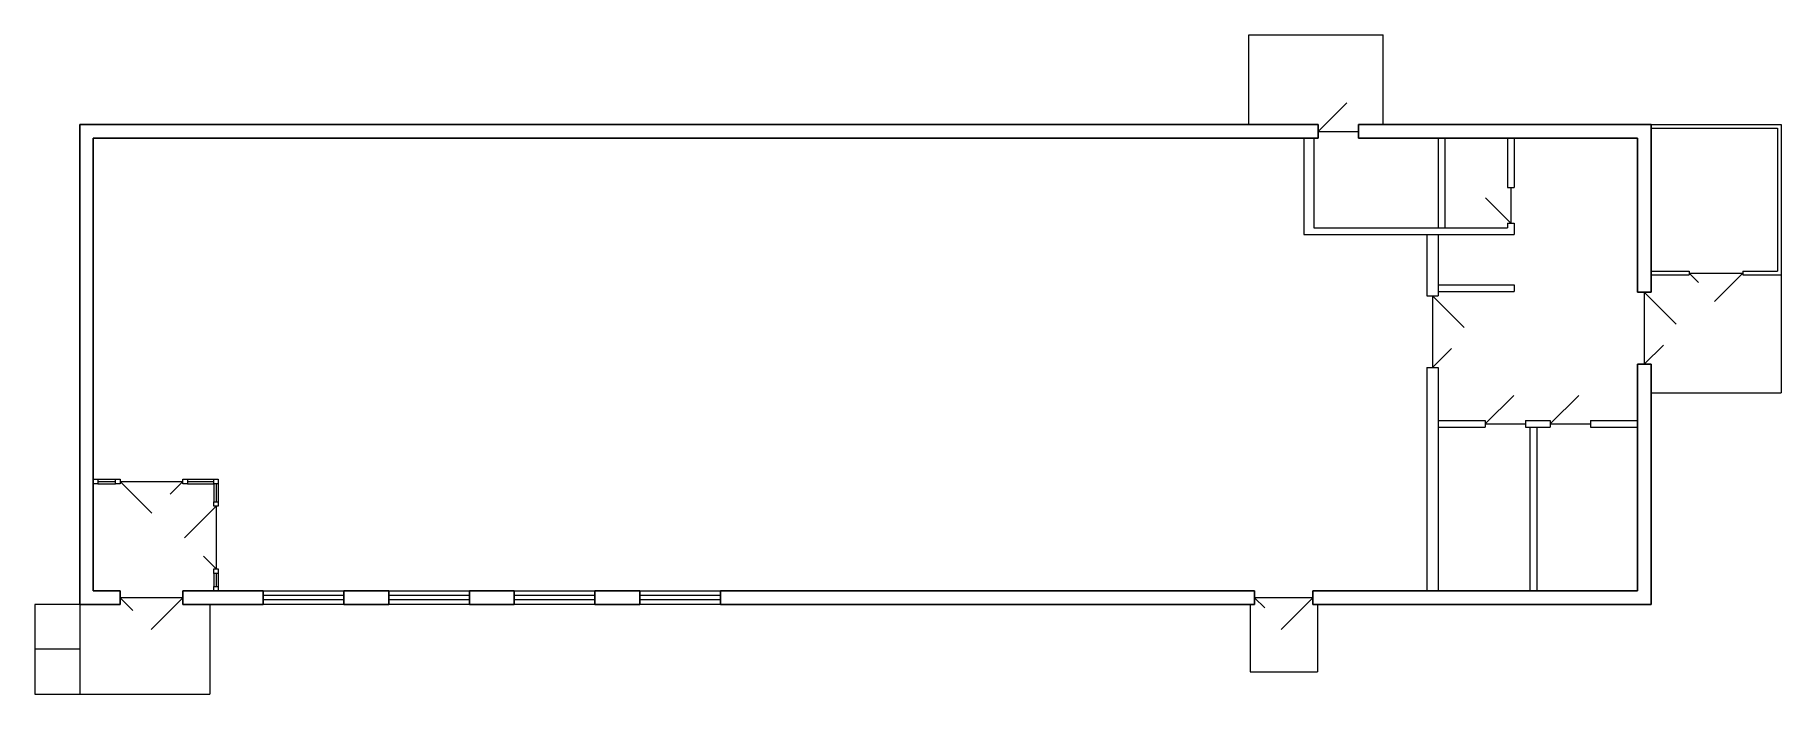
# Model space of a CAD drawing. Header units: metres. Extents: x 2.9 to 41.8, y 11.8 to 26.5.
import ezdxf

# ---------------------------------------------------------------- set-up
doc = ezdxf.new("R2010")
doc.units = ezdxf.units.M
doc.header["$MEASUREMENT"] = 0
doc.layers.add('Level 50', color=7, linetype='Continuous', lineweight=0)

msp = doc.modelspace()

# ---------------------------------------------------------------- linework, layer by layer
at = {"layer": 'Level 50', "color": 7, "linetype": 'Continuous', "lineweight": 0}
for p, q in [((29.956, 26.519), (32.956, 26.519)), ((29.956, 24.519), (29.956, 26.519)), ((32.956, 24.519), (32.956, 26.519)), ((31.506, 24.369), (32.143, 25.006)), ((31.506, 24.369), (32.406, 24.369)), ((35.801, 23.119), (35.801, 22.319)), ((35.801, 22.319), (35.236, 22.885)), ((39.776, 21.209), (40.976, 21.209)), ((39.776, 21.209), (39.988, 20.997)), ((40.976, 21.209), (40.34, 20.573)), ((41.826, 21.169), (41.826, 18.539)), ((34.051, 20.699), (34.051, 19.099)), ((34.051, 20.699), (34.758, 19.992)), ((38.776, 20.779), (38.776, 19.179)), ((38.776, 20.779), (39.483, 20.072)), ((34.476, 19.524), (34.051, 19.099)), ((39.201, 19.604), (38.776, 19.179)), ((35.226, 17.844), (35.863, 18.481)), ((36.676, 17.844), (37.313, 18.481)), ((38.926, 18.539), (41.826, 18.539)), ((35.226, 17.844), (36.126, 17.844)), ((36.676, 17.844), (37.576, 17.844)), ((4.286, 16.609), (4.686, 16.609)), ((4.286, 16.559), (4.686, 16.559)), ((4.286, 16.509), (4.686, 16.509)), ((4.786, 16.559), (6.186, 16.559)), ((4.786, 16.559), (5.493, 15.852)), ((6.186, 16.559), (5.903, 16.277)), ((6.286, 16.609), (6.876, 16.609)), ((6.286, 16.559), (6.876, 16.559)), ((6.286, 16.509), (6.876, 16.509)), ((6.876, 16.509), (6.876, 16.109)), ((6.926, 16.509), (6.926, 16.109)), ((6.976, 16.509), (6.976, 16.109)), ((6.926, 16.009), (6.219, 15.302)), ((6.926, 16.009), (6.926, 14.609)), ((6.926, 14.609), (6.643, 14.892)), ((6.876, 14.509), (6.876, 14.219)), ((6.926, 14.509), (6.926, 14.219)), ((6.976, 14.509), (6.976, 14.219)), ((9.776, 14.019), (7.976, 14.019)), ((12.576, 14.019), (10.776, 14.019)), ((15.376, 14.019), (13.576, 14.019)), ((18.176, 14.019), (16.376, 14.019)), ((2.886, 13.819), (2.886, 11.819)), ((3.886, 13.819), (2.886, 13.819)), ((3.886, 13.819), (3.886, 11.819)), ((6.186, 13.969), (4.786, 13.969)), ((4.786, 13.969), (5.069, 13.687)), ((6.186, 13.969), (5.479, 13.262)), ((6.786, 13.819), (6.786, 11.819)), ((9.776, 13.919), (7.976, 13.919)), ((12.576, 13.919), (10.776, 13.919)), ((15.376, 13.919), (13.576, 13.919)), ((18.176, 13.919), (16.376, 13.919)), ((29.986, 13.819), (29.986, 12.319)), ((31.386, 13.969), (30.086, 13.969)), ((30.086, 13.969), (30.315, 13.741)), ((31.386, 13.969), (30.679, 13.262)), ((31.486, 13.819), (31.486, 12.319)), ((3.886, 12.819), (2.886, 12.819)), ((29.986, 12.319), (31.486, 12.319)), ((2.886, 11.819), (6.786, 11.819))]:
    msp.add_line(p, q, dxfattribs=at)
at = {"layer": 'Level 50', "color": 7, "linetype": 'Continuous', "lineweight": 30}
for p, q in [((3.886, 24.519), (31.506, 24.519)), ((3.886, 24.519), (3.886, 13.819)), ((4.186, 24.219), (4.186, 14.119)), ((4.186, 24.219), (31.506, 24.219)), ((31.506, 24.519), (31.506, 24.219)), ((32.406, 24.519), (32.406, 24.219)), ((32.406, 24.519), (38.926, 24.519)), ((32.406, 24.219), (38.626, 24.219)), ((38.626, 24.219), (38.626, 20.779)), ((38.926, 24.519), (38.926, 20.779)), ((38.626, 20.779), (38.926, 20.779)), ((38.626, 19.179), (38.926, 19.179)), ((38.626, 19.179), (38.626, 14.119)), ((38.926, 19.179), (38.926, 13.819)), ((4.186, 14.119), (4.786, 14.119)), ((4.786, 14.119), (4.786, 13.819)), ((6.186, 14.119), (6.186, 13.819)), ((6.186, 14.119), (7.976, 14.119)), ((7.976, 14.119), (7.976, 13.819)), ((9.776, 14.119), (9.776, 13.819)), ((9.776, 14.119), (10.776, 14.119)), ((10.776, 14.119), (10.776, 13.819)), ((12.576, 14.119), (12.576, 13.819)), ((12.576, 14.119), (13.576, 14.119)), ((13.576, 14.119), (13.576, 13.819)), ((15.376, 14.119), (15.376, 13.819)), ((15.376, 14.119), (16.376, 14.119)), ((16.376, 14.119), (16.376, 13.819)), ((18.176, 14.119), (18.176, 13.819)), ((18.176, 14.119), (30.086, 14.119)), ((30.086, 14.119), (30.086, 13.819)), ((31.386, 14.119), (31.386, 13.819)), ((31.386, 14.119), (38.626, 14.119)), ((3.886, 13.819), (4.786, 13.819)), ((6.186, 13.819), (7.976, 13.819)), ((9.776, 13.819), (10.776, 13.819)), ((12.576, 13.819), (13.576, 13.819)), ((15.376, 13.819), (16.376, 13.819)), ((18.176, 13.819), (30.086, 13.819)), ((31.386, 13.819), (38.926, 13.819))]:
    msp.add_line(p, q, dxfattribs=at)
at = {"layer": 'Level 50', "color": 7, "linetype": 'Continuous', "lineweight": 13}
for p, q in [((31.186, 24.219), (31.186, 22.069)), ((31.406, 24.219), (31.406, 22.219)), ((34.176, 24.219), (34.176, 22.219)), ((34.326, 24.219), (34.326, 22.219)), ((35.726, 24.219), (35.726, 23.119)), ((35.876, 24.219), (35.876, 23.119)), ((38.926, 24.519), (41.826, 24.519)), ((38.926, 24.439), (41.746, 24.439)), ((41.746, 24.439), (41.746, 21.249)), ((41.826, 24.519), (41.826, 21.169)), ((35.726, 23.119), (35.876, 23.119)), ((31.406, 22.219), (35.726, 22.219)), ((35.726, 22.319), (35.876, 22.319)), ((35.726, 22.319), (35.726, 22.219)), ((35.876, 22.319), (35.876, 22.069)), ((31.186, 22.069), (35.876, 22.069)), ((33.926, 22.069), (33.926, 20.699)), ((34.176, 22.069), (34.176, 20.699)), ((38.926, 21.249), (39.776, 21.249)), ((38.926, 21.169), (39.776, 21.169)), ((39.776, 21.249), (39.776, 21.169)), ((40.976, 21.249), (40.976, 21.169)), ((40.976, 21.249), (41.746, 21.249)), ((40.976, 21.169), (41.826, 21.169)), ((33.926, 20.699), (34.176, 20.699)), ((34.176, 20.949), (35.876, 20.949)), ((34.176, 20.799), (35.876, 20.799)), ((35.876, 20.949), (35.876, 20.799)), ((33.926, 19.099), (34.176, 19.099)), ((33.926, 19.099), (33.926, 14.119)), ((34.176, 19.099), (34.176, 14.119)), ((34.176, 17.919), (35.226, 17.919)), ((35.226, 17.919), (35.226, 17.769)), ((36.126, 17.919), (36.126, 17.769)), ((36.126, 17.919), (36.676, 17.919)), ((36.676, 17.919), (36.676, 17.769)), ((37.576, 17.919), (37.576, 17.769)), ((37.576, 17.919), (38.626, 17.919)), ((34.176, 17.769), (35.226, 17.769)), ((36.126, 17.769), (36.676, 17.769)), ((36.226, 17.769), (36.226, 14.119)), ((36.376, 17.769), (36.376, 14.119)), ((37.576, 17.769), (38.626, 17.769)), ((4.186, 16.609), (4.286, 16.609)), ((4.186, 16.509), (4.186, 16.609)), ((4.186, 16.609), (4.186, 16.609)), ((4.286, 16.509), (4.186, 16.509)), ((4.286, 16.609), (4.286, 16.509)), ((4.686, 16.609), (4.786, 16.609)), ((4.686, 16.509), (4.686, 16.609)), ((4.686, 16.609), (4.686, 16.609)), ((4.786, 16.509), (4.686, 16.509)), ((4.786, 16.609), (4.786, 16.509)), ((6.186, 16.609), (6.286, 16.609)), ((6.186, 16.509), (6.186, 16.609)), ((6.186, 16.609), (6.186, 16.609)), ((6.286, 16.509), (6.186, 16.509)), ((6.286, 16.609), (6.286, 16.509)), ((6.876, 16.609), (6.976, 16.609)), ((6.876, 16.509), (6.876, 16.609)), ((6.876, 16.609), (6.876, 16.609)), ((6.976, 16.509), (6.876, 16.509)), ((6.976, 16.609), (6.976, 16.509)), ((6.876, 16.109), (6.976, 16.109)), ((6.876, 16.009), (6.876, 16.109)), ((6.876, 16.109), (6.876, 16.109)), ((6.976, 16.009), (6.876, 16.009)), ((6.976, 16.109), (6.976, 16.009)), ((6.876, 14.609), (6.976, 14.609)), ((6.876, 14.509), (6.876, 14.609)), ((6.876, 14.609), (6.876, 14.609)), ((6.976, 14.509), (6.876, 14.509)), ((6.976, 14.609), (6.976, 14.509)), ((6.876, 14.219), (6.976, 14.219)), ((6.876, 14.119), (6.876, 14.219)), ((6.876, 14.219), (6.876, 14.219)), ((6.976, 14.119), (6.876, 14.119)), ((6.976, 14.219), (6.976, 14.119)), ((7.976, 14.119), (9.776, 14.119)), ((10.776, 14.119), (12.576, 14.119)), ((13.576, 14.119), (15.376, 14.119)), ((16.376, 14.119), (18.176, 14.119)), ((9.776, 13.819), (7.976, 13.819)), ((12.576, 13.819), (10.776, 13.819)), ((15.376, 13.819), (13.576, 13.819)), ((18.176, 13.819), (16.376, 13.819))]:
    msp.add_line(p, q, dxfattribs=at)

doc.saveas('drawing.dxf')
